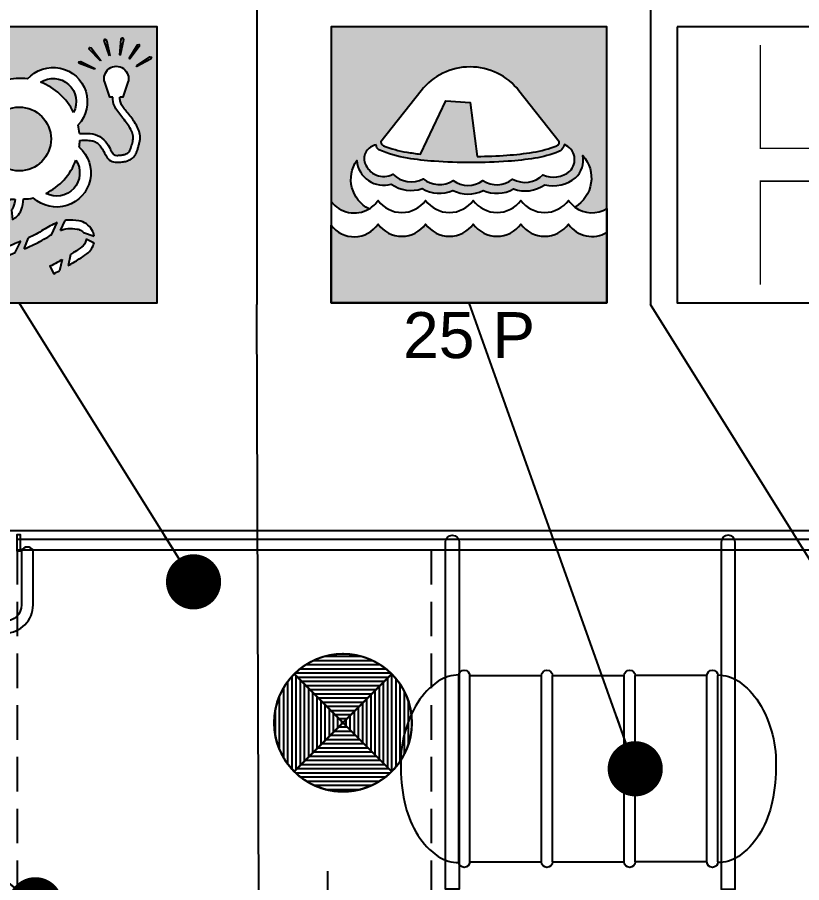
# Model space of a CAD drawing. Header units: millimetres. Extents: x 1084702 to 1166801, y 36632 to 124519.
# Drawn here: x 1106893 to 1109737, y 82080 to 85216 of the extents above; entities that cross this region are included whole.
import ezdxf
from ezdxf.enums import TextEntityAlignment as Align

# ---------------------------------------------------------------- set-up
doc = ezdxf.new("R2010")
doc.units = ezdxf.units.MM
doc.header["$LTSCALE"] = 250
for name, pattern in [('CENTER', [3, 2.5, -0.25, 0, -0.25]), ('DASHDOT', [1, 0.5, -0.25, 0, -0.25]), ('DASHED', [0.75, 0.5, -0.25]), ('DIVIDE2', [0.625, 0.25, -0.125, 0, -0.125, 0, -0.125]), ('SNT-025', [0.7400000000000001, 0.4, -0.17, 0, -0.17])]:
    doc.linetypes.add(name, pattern=pattern)
doc.layers.get('0').update_dxf_attribs({"color": 255})
for name, color, linetype in [('%posline', 240, 'Continuous'), ('%symbol', 1, 'Continuous'), ('SAFECO1', 10, 'Continuous'), ('SAFECO2', 50, 'Continuous'), ('SAFECO3', 80, 'Continuous'), ('SAFECO7', 255, 'Continuous'), ('SAFETX1', 1, 'Continuous')]:
    doc.layers.add(name, color=color, linetype=linetype)
doc.styles.add('ROMANS', font='ROMANS.shx', dxfattribs={"height": 100})
doc.styles.add('SYMBOL TXT', font='arial.ttf')
doc.dimstyles.new('dott', dxfattribs={"dimscale": 100, "dimtxt": 150, "dimasz": 0.01, "dimexe": 0.5, "dimexo": 1, "dimgap": 1, "dimtad": 1, "dimdsep": 46, "dimtxsty": 'ROMANS', "dimcen": 1.5, "dimclrd": 1, "dimclre": 1, "dimclrt": 2, "dimazin": 2, "dimtfac": 1, "dimtmove": 2, "dimatfit": 3, "dimldrblk": 'DOT', "dimfxl": 1, "dimtvp": 100, "dimtolj": 1, "dimarcsym": 0})
pattern_1 = [(90, (-22923.3923578828, -82019.80435100227), (-18.09580407102386, 1.108011832145033e-15), [])]

# ---------------------------------------------------------------- blocks, each defined once
blk = doc.blocks.new('A.4.4_SYMB')
at = {"layer": 'SAFECO3'}
h = blk.add_hatch(color=256, dxfattribs=at)
h.dxf.hatch_style = 1
h.paths.add_polyline_path([(217.1535329045146, 922.3563351190533, 0.4856391184950309), (-208.6025014691913, 922.3563352861238), (-383.9628844896943, 699.4646414632443, 0.3083309633934348), (-372.6683425786832, 682.8902558091359, 0.05332351059125384), (-270.2504898467741, 654.774361521384, 0.01203016007745327), (-212.0006164135048, 646.7250694530376), (-101.4829426965953, 878.8870311387145), (4.275515510315017, 871.0118414632307), (34.55210416234331, 636.4553189662402, 0.01365759103852149), (164.6523859008448, 641.6640244923765, 0.02351606221022859), (278.8015208671641, 654.7743615213549, 0.05332351059135495), (381.219373599306, 682.8902558091213, 0.3083309633935405), (392.513915510317, 699.4646414632443)], flags=0)
h.paths.add_polyline_path([(600, 1200), (-600, 1200), (-599.9999999999854, 441.4600735646236, 0.3865213479836421), (-435.3379238343186, 408.2988370838721, -0.4523296416126019), (-488.5432873309692, 618.3582461469341, 0.4766304103075636), (-338.5380405292817, 516.2182003757334, 0.2442520398915192), (-203.6659413605666, 496.7539290712011, 0.238337895362763), (-70.68176943746221, 488.6294806616497, 0.2342934871864617), (60.60650723527215, 488.2167309055367, 0.2365060776273107), (192.9069672442783, 495.0692925006151, 0.2469629155307122), (329.3181475929014, 513.6452858098346, 0.2407150366906285), (463.417382233376, 543.8674633711344, 0.2485274153389022), (495.560744463779, 639.7919049405609, -0.4679947547769157), (460.6228968712239, 416.1207217979536, 0.3065002059798737), (600, 409.9134910763969)])
h.paths.add_polyline_path([(-208.6025014691913, 922.3563352861238, -0.4856391184950311), (217.1535329045146, 922.3563351190533), (392.513915510317, 699.4646414632443, -0.3083309633935413), (381.219373599306, 682.8902558091213, -0.0533235105913545), (278.8015208671641, 654.7743615213549, -0.0235160622102292), (164.6523859008375, 641.6640244923765, -0.01365759103852127), (34.55210416234331, 636.4553189662402), (4.275515510315017, 871.0118414632307), (-101.4829426965953, 878.8870311387145), (-212.0006164135048, 646.7250694530376, -0.01203016007745345), (-270.2504898467741, 654.774361521384, -0.05332351059125347), (-372.6683425786832, 682.8902558091213, -0.3083309633934352), (-383.9628844896943, 699.4646414632443)], flags=16)
h.paths.add_polyline_path([(-404.6752846176169, 686.5292765837657, 0.2345079598458553), (-392.0561567032273, 665.5441368796455, 0.06362024545192434), (-267.6742851590752, 628.6376242004917, 0.0235160622105718), (-152.3539359755086, 615.3927700494678, 0.01683363857854353), (8.86659224806499, 609.9633753072267, 0.01683363857850876), (170.0871204713476, 615.3927700494678, 0.02351606221068714), (285.4074696554744, 628.6376242005499, 0.05332351059116564), (390.3972917887295, 657.4595791786123, 0.1311024334560607), (402.9918110166182, 666.7428321906482, 0.1217578753469569), (414.8842508444795, 687.6520363376039, -0.5421731784799034), (438.3559972442454, 571.9638279953069, -0.2807505889646819), (321.3733798460889, 556.0350329277717, -0.3364957145718503), (189.3071662063157, 537.9950229345413, -0.3256141515317072), (59.64737399506703, 531.353038330868, -0.3237138704318044), (-69.46387411720207, 531.7679640149145, -0.3276876172423013), (-199.5109666534263, 539.6262034031097, -0.3360648396740802), (-331.1323138970547, 559.255939598559, -0.455102183327103), (-453.2455761095334, 607.4228472457617, -0.461501838007238)], flags=16)
h.paths.add_polyline_path([(600, 306.6361494097073, -0.3991276971068422), (432.3022499999934, 342.2386054903618, -0.510688715493194), (225.2298000000083, 342.2386054903618, -0.5106887154931947), (18.15735000001587, 342.2386054903618, -0.5106887154931933), (-188.9150999999911, 342.2386054903618, -0.5106887154931946), (-395.987549999998, 342.2386054903618, -0.5182461743332112), (-599.9999999999854, 338.1827318979485), (-600, 0), (600, 0)])
at = {"layer": 'SAFECO7'}
for p, q in [((-600, 441.4600735646818), (-600, 338.1827318979776)), ((600, 409.9134910763969), (600, 306.6361494097073))]:
    blk.add_line(p, q, dxfattribs=at)
for points in [[(-600, 1200), (-599.9999999999854, 441.4600735646236, 0.3865213479836426), (-435.3379238343186, 408.2988370838721, -0.4523296416126034), (-488.5432873309692, 618.3582461469341, 0.4766304103075645), (-338.5380405292817, 516.2182003757334, 0.2442520398915191), (-203.6659413605666, 496.7539290712011, 0.2383378953627632), (-70.68176943746221, 488.6294806616497, 0.2342934871864615), (60.60650723527215, 488.2167309055367, 0.2365060776273107), (192.9069672442783, 495.0692925006151, 0.246962915530712), (329.3181475929014, 513.6452858098346, 0.2407150366906287), (463.417382233376, 543.8674633711344, 0.2485274153389023), (495.560744463779, 639.7919049405609, -0.4679947547769158), (460.6228968712239, 416.1207217979536, 0.3065002059798737), (600, 409.9134910763969), (600, 1200)], [(-404.6752846176169, 686.5292765837657, 0.4615018380071864), (-453.2455761095334, 607.4228472457762, 0.4551021833271374), (-331.1323138970547, 559.255939598559, 0.3360648396740807), (-199.5109666534263, 539.6262034031097, 0.3276876172423008), (-69.46387411720207, 531.7679640149145, 0.3237138704318046), (59.64737399506703, 531.353038330868, 0.325614151531707), (189.3071662063157, 537.9950229345413, 0.3364957145718505), (321.3733798460889, 556.0350329277717, 0.2807505889646821), (438.3559972442454, 571.9638279953069, 0.5421731784799014), (414.8842508444795, 687.6520363376039, -0.121757875346961), (402.9918110166182, 666.7428321906482, -0.1311024334561245), (390.3972917887222, 657.4595791786123, -0.05332351059128129), (285.4074696552343, 628.6376242005063, -0.02351606221052872), (170.087120471886, 615.3927700494678, -0.01683363857856485), (8.86659224806499, 609.9633753072267, -0.01683363857856497), (-152.3539359757124, 615.3927700494678, -0.0235160622105458), (-267.674285159148, 628.6376242005063, -0.06362024545188431), (-392.05615670322, 665.544136879631, -0.2345079598458951)], [(-599.9999999999854, 338.1827318979485, 0.5182461743332117), (-395.987549999998, 342.2386054903618, 0.5106887154931941), (-188.9150999999911, 342.2386054903618, 0.5106887154931941), (18.15735000001587, 342.2386054903618, 0.5106887154931941), (225.2298000000083, 342.2386054903618, 0.5106887154931941), (432.3022499999934, 342.2386054903618, 0.3991276971068421), (600, 306.6361494097073), (600, 0), (-600, 0)]]:
    blk.add_lwpolyline(points, format="xyb", close=True, dxfattribs=at)
at = {"layer": 'SAFECO7', "lineweight": -3}
blk.add_lwpolyline([(-600, 0), (600, 0), (600, 1200), (-600, 1200)], close=True, dxfattribs=at)
at = {"layer": 'SAFECO7'}
for points in [[(34.55210416231421, 636.4553189662402, 0.0136575910384106), (164.6523858997607, 641.6640244923183, 0.02351606221047851), (278.8015208673023, 654.7743615213694, 0.05332351059129167), (381.2193735993205, 682.8902558091359, 0.3083309633933568), (392.513915510317, 699.4646414632443), (217.1535334906075, 922.3563343740825, 0.4856391184950601), (-208.602500883113, 922.3563360310654), (-383.9628844896943, 699.4646414632443, 0.3083309633933596), (-372.6683425786905, 682.8902558091359, 0.05332351059129201), (-270.2504898467014, 654.7743615213694, 0.01203016007743873), (-212.0006164135048, 646.7250694530376), (-101.4829426965953, 878.8870311387145), (4.275515510315017, 871.0118414632307), (34.57692336925538, 636.263041463244)], [(-435.3379238343186, 408.2988370838721, 0.1097420450463684), (-395.987549999998, 445.515947157066, 0.5106887154931941), (-188.9151000000056, 445.515947157066, 0.5106887154931941), (18.15734999999404, 445.515947157066, 0.5106887154931941), (225.2298000000083, 445.515947157066, 0.5106887154931941), (432.3022499999934, 445.515947157066, 0.08253122212587778), (460.6228968712239, 416.1207217979536)]]:
    blk.add_lwpolyline(points, format="xyb", dxfattribs=at)
at = {"layer": 'SAFETX1', "style": 'SYMBOL TXT'}
blk.add_attdef('CAPACITY', text='', height=200, dxfattribs=at).set_placement((0, -140.7089127840009), align=Align.MIDDLE_CENTER)
blk = doc.blocks.new('S.4.13_SYMB')
at = {"layer": 'SAFECO3'}
h = blk.add_hatch(color=256, dxfattribs=at)
h.paths.add_polyline_path([(599.9999999999982, 1200.000000000004), (-600.0000000000018, 1200.000000000004), (-600.0000000000018, 3.637978807091713e-12), (599.9999999999982, 3.637978807091713e-12)])
h.paths.add_polyline_path([(326.2335495891293, 289.920650791657), (278.9385878727899, 306.2330994612021, 0.05321766405590142), (271.2592936106357, 312.8529048365635, 0.1057056787517306), (252.332068783353, 320.7320640499493, 0.06682487117820864), (211.2569799461198, 322.8034732367851, 0.08033469671284554), (179.7142512156115, 314.9710363474187), (199.3264959100325, 358.2058088439553, -0.07860663462985053), (259.0007602514088, 356.5973530369702, -0.1057062732578832), (292.0107677244796, 342.8556834098017, -0.1067381103742705), (316.3301361559479, 316.908421652759, -0.0946075587607466)], flags=16)
h.paths.add_polyline_path([(325.4975657899249, 261.1825975951106, -0.1847967952105411), (294.0536769475948, 213.1606678100907, -0.01417972624580113), (260.8791274194227, 190.5989619135908, -0.007680400334065991), (212.546668743269, 160.7314440623777), (223.288547550741, 210.0106715424954, 0.00292520856067321), (241.227744548667, 221.3335279775747, 0.01417973727781429), (272.6916888681426, 242.7318677399635, 0.1847968419457285), (289.8517119755033, 268.9391113636411, 0.05361578764034684), (290.7701051014428, 277.479068575678)], flags=16)
edge = h.paths.add_edge_path(flags=16)
edge.add_arc((26.20649224484987, 587.6203376378289), 136.1354359802691, 266.7446731304202, 284.9079062654595, ccw=False)
edge.add_arc((-148.1926921779177, 460.9213478792844), 166.9233001464295, 339.8465786708297, 356.8347669200938, ccw=False)
edge.add_arc((-54.57046230764536, 426.561461988782), 67.19505096752319, 312.66613718291904, 339.8465786693425, ccw=False)
edge.add_arc((-132.6174911605649, 511.2405794882106), 182.3553377561967, 304.6046717975944, 312.66613718364715, ccw=False)
edge.add_line((-29.05591442164041, 361.1457127154754), (-33.75430975944073, 403.9760209020788))
edge.add_arc((-54.57080073071666, 426.5616880610869), 30.71544655991127, 312.665778696023, 339.8465879574292)
edge.add_arc((-148.1920967150545, 460.9212139994088), 130.4426950153526, 339.8465879551443, 355.0338861748625)
edge.add_arc((-7.359930299109692, 657.5278382669567), 208.1830519580286, 262.1144242787741, 267.0044963245772, ccw=False)
edge.add_arc((-147.3941339190733, 549.7331404304023), 148.7029592308399, 137.0441948883061, 318.5585081103836, ccw=False)
edge.add_arc((-4.365574568510056e-11, 712.2939278020676), 263.4411167999895, 172.1629916156018, 193.439711383075, ccw=False)
edge.add_arc((-162.5607873716617, 859.6880617211464), 148.702959230845, 47.04419488828529, 228.5585081103706, ccw=False)
edge.add_arc((-5.456968210637569e-11, 712.2939278020567), 263.4411167999938, 82.16299161559817, 103.43971138305221, ccw=False)
edge.add_arc((147.3941339190933, 874.854715173733), 148.7029592308452, -42.955805111727386, 138.5585081104008, ccw=False)
edge.add_arc((-1.091393642127514e-11, 712.2939278020312), 263.4411168000032, 5.244829227658897, 13.439711383067504, ccw=False)
edge.add_spline(control_points=[(262.3381365969308, 736.3755412794308), (274.1938408747574, 736.4194834801347), (286.1829078587089, 737.0613442032954), (312.6711496424232, 736.2974443510648), (327.4171674221707, 734.34002340402), (354.5309104439784, 721.8044643071808), (366.5412442281431, 711.9424240035041), (383.6587358560701, 691.2673254963047), (389.5133664115474, 680.9497066690856), (398.4724156674038, 664.1177350820544), (401.7333565907593, 657.3300767908404), (407.6099505865259, 647.9296284717166), (410.0056970616988, 645.1803479104165), (415.8215794047119, 642.0813900379471), (419.8209793573242, 641.3118558547903), (429.3391469962353, 641.0411484941469), (434.8504697880908, 641.4832652830992), (445.5600626461655, 642.4845720426565), (450.7471574836218, 643.1564644446662), (462.7724227656126, 645.7717291788322), (468.9249994480397, 648.2096105079872), (477.8027325215062, 655.4949068928145), (481.0544091237953, 660.9447343616666), (486.4718460762142, 674.5695621445084), (488.5455039365534, 682.5759139340989), (492.841852814583, 698.0503605790182), (494.812560673292, 705.174558644012), (497.2552726932536, 727.9519219302638), (491.5115977261066, 744.0820393453942), (472.3337317214518, 776.6826206236619), (459.1649803032251, 792.5366583291361), (434.0538913491819, 823.7606089039364), (421.9213719103554, 839.3936979153405), (408.874268410842, 868.2732267038846), (407.6105564132213, 880.6144024394489), (407.6105564132213, 893.9438832258638)], knot_values=[0, 0, 0, 0, 0.2898991778546249, 0.2898991778546249, 0.6357567511265334, 0.6357567511265334, 0.9816143243984419, 0.9816143243984419, 1.274986291568746, 1.274986291568746, 1.44612559601979, 1.44612559601979, 1.571309555370625, 1.571309555370625, 1.696493514721461, 1.696493514721461, 1.821677474072296, 1.821677474072296, 1.946861433423132, 1.946861433423132, 2.138738180325207, 2.138738180325207, 2.330614927227283, 2.330614927227283, 2.522491674129358, 2.522491674129358, 2.714368421031434, 2.714368421031434, 3.178705892508669, 3.178705892508669, 3.643043363985905, 3.643043363985905, 4.10738083546314, 4.10738083546314, 4.416261075931803, 4.416261075931803, 4.416261075931803, 4.416261075931803], degree=3, periodic=0)
edge.add_line((407.6105564132213, 893.9438832258638), (393.5365191662841, 893.9438832258637))
edge.add_line((393.5365191662841, 893.9438832258638), (372.0118828237406, 958.7130393485141))
edge.add_arc((422.3794138896956, 975.4516052735235), 53.0760565123836, -18.38311764854558, 198.3831176485456, ccw=False)
edge.add_line((472.7469449556484, 958.7130393485095), (451.2223086131049, 893.9438832258593))
edge.add_line((451.2223086131035, 893.9438832258638), (437.6105564132213, 893.9438832258638))
edge.add_spline(control_points=[(437.6105564132213, 893.9438832258638), (437.6105564132213, 888.511007981946), (438.4432980817783, 883.3409828625918), (441.2647491606967, 867.3666868872424), (447.8689736874421, 856.0402532787884), (466.179736566728, 831.1567079075794), (477.9392212472139, 817.5512566574507), (500.8104505926149, 787.50837015051), (512.0692501850917, 771.0667249828875), (522.3121067252705, 743.7912784277032), (524.6195254278337, 734.8914012943751), (526.3277526044167, 716.0459462834297), (525.3131757829233, 705.7880067521219), (522.3081663014073, 691.9892066079374), (520.9300949515655, 687.0775583661634), (518.3348567393823, 677.7296782846133), (517.0754775983933, 672.9602443077492), (513.5994723405074, 661.6303008810391), (511.3439750588641, 655.1243318336237), (504.6410857658248, 642.038744003472), (500.0543660784006, 635.1809117132252), (486.2800997014692, 623.4340076383269), (479.1384725514781, 620.0873134600733), (465.2919672392727, 615.3700100502065), (458.5147275110339, 614.0512071980665), (445.6156128094208, 612.2541839126825), (439.8795198549615, 611.7185398507027), (426.607701292769, 610.9900617103158), (419.035577377681, 610.8114302159847), (406.915961013894, 613.6640245857598), (403.145701671694, 614.8954763124239), (395.2386748729896, 619.007801802396), (391.401394401988, 621.9274091597508), (384.3572526107, 628.8332954899997), (381.4748451093601, 633.0975271255775), (375.2722199606851, 643.1591319983745), (372.2827006268981, 649.3616135031953), (367.0010747526594, 659.4698705478404), (364.3164210310915, 664.3735484936369), (357.3476229314165, 675.9171577757406), (353.0299960433967, 681.7890961611593), (343.7074770666131, 691.079956008809), (339.2389800696092, 694.6448380739785), (330.0320640687769, 700.3093271150901), (325.6859869541931, 702.2433973879852), (313.7222680555988, 705.6241835598667), (305.532749391763, 706.5415734339949), (286.2493063748479, 706.985333251705), (275.210198889974, 706.436920538672), (263.3756208800023, 706.4198877188355)], knot_values=[0.004322504513954328, 0.004322504513954328, 0.004322504513954328, 0.004322504513954328, 0.2035972795280072, 0.2035972795280072, 0.601566104659768, 0.601566104659768, 1.011321686876684, 1.011321686876684, 1.421077269093599, 1.421077269093599, 1.601327541891788, 1.601327541891788, 1.781577814689977, 1.781577814689977, 1.897134348226693, 1.897134348226693, 2.012690881763409, 2.012690881763409, 2.144826350152287, 2.144826350152287, 2.276961818541165, 2.276961818541165, 2.409097286930042, 2.409097286930042, 2.537552481267953, 2.537552481267953, 2.666007675605863, 2.666007675605863, 2.794462869943774, 2.794462869943774, 2.847547906703272, 2.847547906703272, 2.90063294346277, 2.90063294346277, 2.978684350630284, 2.978684350630284, 3.127267557861968, 3.127267557861968, 3.275850765093652, 3.275850765093652, 3.519729953765107, 3.519729953765107, 3.702682789666746, 3.702682789666746, 3.885635625568386, 3.885635625568386, 4.141333496033269, 4.141333496033269, 4.416261075931803, 4.416261075931803, 4.416261075931803, 4.416261075931803], degree=3, periodic=0)
edge.add_arc((-3.637978807091713e-12, 712.2939278020822), 263.4411167999934, 352.16299161560573, 358.72234978488945, ccw=False)
edge.add_arc((162.5607873716745, 564.8997938829743), 148.7029592308425, -132.95580511172068, 48.55850811039738, ccw=False)
h.paths.add_polyline_path([(115.8426095953673, 475.6893804599567, 0.191798508828102), (246.7839356643417, 620.1043887054657, -0.773469822253006)], flags=0)
h.paths.add_polyline_path([(187.5063337264928, 188.2867009662477), (174.843631001866, 139.1785321754505, -0.004747454972948696), (150.7506437272441, 126.3137455376454), (133.7661647344485, 158.5989291466867, 0.006440231071731391), (165.5640220637633, 175.7128708344317, 0.006866740567566072)], flags=16)
h.paths.add_polyline_path([(165.3835639059525, 348.5183432621889), (140.7611353520024, 295.8477609335569, 0.01170858819187295), (124.1271397644214, 286.0471922000361, -0.03296047648606444), (55.37887864825461, 249.3819774478798, -0.004508516996641219), (21.40777337786676, 234.4131777749608), (40.36889312144012, 282.6308982496739, 0.03296046931190735), (104.8779459558282, 317.0352372778798, -0.03805167677938893)], flags=16)
h.paths.add_polyline_path([(6.999789184445035, 267.9273596954336), (-17.61626098068882, 218.1069307976395, -0.006874578776694022), (-98.10413565710951, 186.6484916782028, -0.02742637759702102), (-151.465773941165, 169.9074625996909), (-128.986724821867, 214.4405274770725, 0.01011272687701149), (-110.9155625672902, 220.804863565827, 0.007285479482470723), (-26.63457969615774, 253.8256911785211, 0.004509259771976234)], flags=16)
h.paths.add_polyline_path([(-138.6411167999941, 712.2939278020676, -1), (138.641116800005, 712.2939278020676, -1)], flags=0)
h.paths.add_polyline_path([(-64.78885050494318, 341.6714834329941, -0.03967382637505663), (-113.6989228829261, 324.4910171036427, -0.08328507398304229), (-189.7163974133546, 317.4538504182892, 0.04999177299678026), (-215.5146815416538, 316.7823322709046), (-187.0238154346607, 353.8343452237204, 0.08328493873280951), (-123.0243055573119, 359.7589577599501, 0.05123767669790476), (-67.42957405489324, 380.7409640523292)], flags=16)
h.paths.add_polyline_path([(236.6045473421091, 828.1365373974149, 0.1917985088281078), (92.18953909660013, 959.0778634664057, -0.7734698222531401)], flags=0)
h.paths.add_polyline_path([(-92.18953909659649, 465.509992137715, -0.7734698222526716), (-236.6045473421236, 596.4513182066548, 0.1917985088280785)], flags=0)
h.paths.add_polyline_path([(-169.7854743754669, 202.9887372405246), (-193.6924347811309, 161.0474564679644, -0.03655979396912477), (-266.9529213663754, 154.3499768388065, -0.1060523418080507), (-322.4495312330582, 165.20937519996, -0.1596342195230517), (-355.7199772972635, 194.4574114984534, -0.1340575055701224), (-364.1619604494499, 225.3779807570136), (-317.3334341287646, 204.5760905788084, 0.07931491629249794), (-308.0908063424031, 198.7446912044907, 0.1060522887838105), (-267.6124151095664, 190.8240151126702, 0.04276201737107163), (-188.2642833324444, 199.0701377988044, 0.009970508076616376)], flags=16)
h.paths.add_polyline_path([(511.4219228389175, 1027.996643025926), (510.2884590462181, 1029.875708836571), (567.8461750867627, 1069.581734861746), (575.0629052585191, 1067.518069593865), (571.8746636875567, 1059.902035192707)], flags=16)
h.paths.add_polyline_path([(327.375241353524, 1016.246095951694), (261.8362193133707, 1040.620175801731), (259.3873285622667, 1047.71544484518), (267.4547189498389, 1049.472168115582), (328.264353830722, 1018.252363005962)], flags=16)
h.paths.add_polyline_path([(480.8728406096398, 1060.704572511811), (479.0514460214017, 1061.928561990546), (514.4359605735935, 1122.239384472257), (521.8486819535374, 1123.418990530776), (522.1778290107886, 1115.169110135936)], flags=16)
h.paths.add_polyline_path([(-284.4861547055425, 330.5525922720917, 0.04165317858316908), (-320.7948371446182, 304.002742198023, 0.07423859364177925), (-347.5480333942269, 272.748291518441), (-323.0433434279566, 241.4789893858433, -0.1073953580360781), (-296.8879629021285, 276.4482187225294, -0.02800459779065369), (-276.1786853633075, 292.4757315589195), (-245.2328278576515, 347.7832032144761, 0.06734363288565945)], flags=16)
h.paths.add_polyline_path([(353.5168892581987, 1052.574468098701), (304.4192944861843, 1102.362874039438), (305.1984359985854, 1109.828317577067), (313.2523980628084, 1108.01102305431), (355.1705839148908, 1054.017008383238)], flags=16)
h.paths.add_polyline_path([(439.3630011939586, 1077.4374236732), (437.1949767894821, 1077.776980254206), (443.7757829072707, 1147.391290344549), (449.9954669550552, 1151.593127925389), (453.7803256081588, 1144.255300638619)], flags=16)
h.paths.add_polyline_path([(392.5623018088063, 1074.45121686938), (369.1062589156772, 1140.324377035799), (372.9674337065571, 1146.761087216018), (379.4987803895838, 1141.710307591002), (394.670702021087, 1075.059720801106)], flags=16)
h.paths.add_polyline_path([(-115.8426095953764, 948.8984751441931, 0.1917985088280725), (-246.7839356643599, 804.4834668987096, -0.7734698222527726)], flags=0)
at = {"layer": 'SAFECO7'}
for p, q in [((-67.42957405489324, 380.7409640523292), (-64.78885050494318, 341.6714834329941)), ((-33.75430975944073, 403.9760209020787), (-29.05591442164041, 361.1457127154754)), ((-245.2284798715136, 347.7909740807409), (-276.1786853633039, 292.4757315589268)), ((-187.0238154346607, 353.8343452237204), (-215.5146815416538, 316.7823322709046)), ((140.7611353520024, 295.8477609335569), (165.3835639059525, 348.5183432621889)), ((179.7142512156115, 314.9710363474187), (199.2871182036015, 358.1190015352804)), ((278.9385878727899, 306.2330994612021), (326.2335495891293, 289.920650791657)), ((-347.5480333942269, 272.748291518441), (-323.0433434279566, 241.4789893858433)), ((-17.61626098067973, 218.1069307976613), (6.999789184445035, 267.9273596954336)), ((21.40777337786676, 234.4131777749608), (40.36889312144012, 282.6308982496739)), ((290.7701051014428, 277.479068575678), (325.4975657899249, 261.1825975951106)), ((-364.1619604494499, 225.3779807570136), (-317.3334341287646, 204.5760905788084)), ((-193.6924347811309, 161.0474564679644), (-169.7854743754669, 202.9887372405246)), ((-151.465773941165, 169.9074625996909), (-128.986724821867, 214.4405274770725)), ((187.5063337264928, 188.2867009662477), (174.8436310018642, 139.1785321754469)), ((223.288547550741, 210.0106715424954), (212.546668743269, 160.7314440623777))]:
    blk.add_line(p, q, dxfattribs=at)
for points in [[(-600.0000000000018, 3.637978807091713e-12), (599.9999999999982, 3.637978807091713e-12), (599.9999999999982, 1200.000000000004), (-600.0000000000018, 1200.000000000004), (-600.0000000000018, 3.637978807091713e-12)], [(392.5623018088063, 1074.45121686938), (369.1062589156772, 1140.324377035799), (372.9674337065571, 1146.761087216018), (379.4987803895838, 1141.710307591002), (394.670702021087, 1075.059720801106)], [(437.1949767894821, 1077.776980254206), (443.7757829072707, 1147.391290344549), (449.9954669550552, 1151.593127925389), (453.7803256081588, 1144.255300638619), (439.3630011939586, 1077.4374236732)], [(353.5168892581987, 1052.574468098701), (304.4192944861843, 1102.362874039438), (305.1984359985854, 1109.828317577067), (313.2523980628084, 1108.01102305431), (355.1705839148908, 1054.017008383238)], [(479.0514460214017, 1061.928561990546), (514.4359605735935, 1122.239384472257), (521.8486819535374, 1123.418990530776), (522.1778290107886, 1115.169110135936), (480.8728406096398, 1060.704572511811)], [(510.2884590462181, 1029.875708836571), (567.8461750867627, 1069.581734861746), (575.0629052585191, 1067.518069593865), (571.8746636875567, 1059.902035192707), (511.4219228389175, 1027.996643025926)], [(327.375241353524, 1016.246095951694), (261.8362193133707, 1040.620175801731), (259.3873285622667, 1047.71544484518), (267.4547189498389, 1049.472168115582), (328.264353830722, 1018.252363005962)]]:
    blk.add_lwpolyline(points, close=True, dxfattribs=at)
for points in [[(35.92164153986778, 973.2744973660047, -1.013302967946072), (256.2267874542504, 773.5234583547899, -0.7734698222528226)], [(407.6105564132213, 893.9438832258638), (393.5365191662841, 893.9438832258638), (372.0118828237446, 958.7130393485022, -1.386103725155707), (472.7469449556429, 958.7130393485022), (451.2223086131035, 893.9438832258638), (437.6105564132213, 893.9438832258638)], [(-260.9805695639316, 748.2155693419227, -1.013302967946072), (-61.22953055270955, 968.520715256298, -0.7734698222528226)], [(-246.7839356643399, 804.4834668986769, -0.7734698222528921), (-115.8426095953491, 948.898475144164)], [(-115.842609595371, 948.8984751441931, 0.1917985088280805), (-246.7839356643617, 804.483466898706, -0.06633320487620341)], [(35.92164153984595, 973.2744973659755, 0.09310483964098976), (-61.2295305527241, 968.5207152563125, -0.06633320487620341)], [(92.18953909662196, 959.0778634664202, -0.7734698222528921), (236.6045473421091, 828.1365373974295)], [(236.6045473421091, 828.1365373974149, 0.1917985088281082), (92.18953909660013, 959.0778634664057, -0.06633320487620341)], [(262.3381365969381, 736.3755412794017, 0.03577216574311951), (256.2267874542358, 773.5234583547754)], [(-260.9805695639607, 748.2155693419518, 0.09310483964108467), (-256.2267874542686, 651.0643972492871, -0.06633320487620341)], [(260.9805695639207, 676.3722862622271, 0.02862841652609098), (263.3756208800023, 706.4198877188355, 0.02862841652609098)], [(-35.92164153985686, 451.3133582381306, -1.013302967946072), (-256.2267874542249, 651.0643972493453, -0.7734698222528226)], [(260.9805695639425, 676.372286262198, -1.013302967946072), (61.22953055272774, 456.0671403478227, -0.7734698222528226)], [(115.8426095953673, 475.6893804599567, 0.1917985088281068), (246.7839356643435, 620.104388705473, -0.06633320487620341)], [(246.7839356643581, 620.1043887054439, -0.7734698222528921), (115.8426095953673, 475.6893804599567)], [(-92.18953909659649, 465.509992137715, -0.7734698222528921), (-236.6045473420982, 596.4513182067058)], [(-236.60454734212, 596.4513182066476, 0.191798508828068), (-92.18953909661104, 465.5099921377005, -0.06633320487620341)], [(-29.05591442164041, 361.1457127154754, 0.03518887311760732), (-9.030907294685676, 377.1517078524957, 0.119156000000016), (8.510339648199079, 403.4100624817256, 0.0742615673021353), (18.47595866877055, 451.7045720482456)], [(18.47595857865781, 451.7045704186639, 0.07941839761156856), (61.22953055272774, 456.0671403478227, -0.06633320487620341)], [(-35.92164153984231, 451.3133582381306, 0.02134020305303098), (-18.23907444899123, 449.6292395580567, -0.06633320487620341)], [(-18.23907444899123, 449.6292395580567, -0.06636469314859592), (-25.73603154876946, 415.9789311595414, -0.1191559999999956), (-33.75430975944073, 403.9760209020787)], [(-67.42957405489324, 380.7409640523292, -0.05123899999998989), (-123.0257892552781, 359.7585654569157, -0.08328295009247424), (-187.0238154346607, 353.8343452237204)], [(-245.2284798715136, 347.7909740807409, 0.01123304573255069), (-252.3399177772753, 345.5657229036187, 0.05565801603090632), (-284.487448345486, 330.5518024742378, 0.0416519999999945), (-320.7950206592377, 304.0025829766564, 0.0742381552233597), (-347.5480333942269, 272.748291518441)], [(-215.5146815416538, 316.7823322709046, -0.04999176500972584), (-189.7164015252292, 317.4538507226134, 0.0832829640377907), (-113.7007966751426, 324.4905216583174, 0.03967530969970703), (-64.78885050494318, 341.6714834329941, 0.03967530969970703)], [(165.3835639059525, 348.5183432621889, 0.03805200000000447), (104.877453814659, 317.0349315685926, -0.03296020811568311), (40.36889312144012, 282.6308982496739)], [(326.2335495891293, 289.920650791657, 0.09460755876074657), (316.3301361559479, 316.908421652759, 0.1067381103742705), (292.0107677244796, 342.8556834098017, 0.1057051043769458), (259.0011489726076, 356.5972807582039, 0.06682498496962408), (208.2304593090357, 359.1577105806828, 0.01628260184176067), (199.2871182036015, 358.1190015352804, 0.01628260184176067)], [(179.7142512156115, 314.9710363474187, -0.08033472393933383), (211.2569909230351, 322.8034741506744, -0.06682518555727741), (252.33226983647, 320.732026666421, -0.1057046243672354), (271.2592936106357, 312.8529048365635, -0.05321766405590142), (278.9385878727899, 306.2330994612021)], [(-323.0433434279566, 241.4789893858433, -0.107394898923569), (-296.8881039093558, 276.4480963816495, -0.04165200000000285), (-265.4781521998393, 299.4160182374217)], [(6.999789184445035, 267.9273596954336, -0.004508519485416531), (-26.62903728126003, 253.8279563707074, -0.007285961494445033), (-110.9155638238826, 220.8048630945013, -0.01011272616862496), (-128.986724821867, 214.4405274770725, -0.01011272616862496)], [(21.40777337786676, 234.4131777749608, 0.004508516635664939), (55.37887593926098, 249.3819762249223, 0.03296047657521712), (124.1271374186526, 286.047190742891, -0.01170858986661066), (140.7611353520024, 295.8477609335569)], [(290.7701051014428, 277.479068575678, -0.05361578764034678), (289.8517119755033, 268.9391113636411, -0.1847967514362864), (272.691701305017, 242.7318767242577, -0.01417902145520617), (241.2293758287033, 221.3345710070171, -0.002925475551828632), (223.288547550741, 210.0106715424954)], [(212.546668743269, 160.7314440623777, 0.007680671621279161), (260.8808182128541, 190.6000429933665, 0.01417901808932192), (294.0536795704447, 213.1606697048155, 0.1847967847936643), (325.4975657899249, 261.1825975951106)], [(-364.1619604494499, 225.3779807570136, 0.1340564123611986), (-355.7201101203409, 194.4576366142464, 0.1596360000000303), (-322.4493173121828, 165.2092836065312, 0.1060518793659879), (-266.9529352421105, 154.3499765879133, 0.03655980086602024), (-193.6924347811309, 161.0474564679644)], [(-169.7854743754669, 202.9887372405246, -0.009970508076616376), (-188.2642833324444, 199.0701377988044, -0.04276202564615088), (-267.6124305447684, 190.824014833579, -0.1060519131789366), (-308.0906862446882, 198.744639782748, -0.07931586445482654), (-317.3334341287646, 204.5760905788084, -0.07931586445482654)], [(-151.465773941165, 169.9074625996909, 0.02742637548696152), (-98.10413968574176, 186.6484901671392, 0.006874579118978733), (-17.61626098067973, 218.1069307976468)], [(187.5063337264928, 188.2867009662477, -0.006866754635621989), (165.5639767605007, 175.712845693899, -0.006440221831339055), (133.7661647344485, 158.5989291466867), (150.7506437272441, 126.3137455376454, 0.004747454972947016), (174.8436310018569, 139.1785321754469)]]:
    blk.add_lwpolyline(points, format="xyb", dxfattribs=at)
blk.add_circle((5.456968210637569e-12, 712.2939278020676), 138.6411167999999, dxfattribs=at)
for points, knots in [([(262.3381365969308, 736.3755412794308), (274.1938408747574, 736.4194834801347), (286.1829078587089, 737.0613442032954), (312.6711496424232, 736.2974443510648), (327.4171674221707, 734.34002340402), (354.5309104439784, 721.8044643071808), (366.5412442281431, 711.9424240035041), (383.6587358560701, 691.2673254963047), (389.5133664115474, 680.9497066690856), (398.4724156674038, 664.1177350820544), (401.7333565907593, 657.3300767908404), (407.6099505865259, 647.9296284717166), (410.0056970616988, 645.1803479104165), (415.8215794047119, 642.0813900379471), (419.8209793573242, 641.3118558547903), (429.3391469962353, 641.0411484941469), (434.8504697880908, 641.4832652830992), (445.5600626461655, 642.4845720426565), (450.7471574836218, 643.1564644446662), (462.7724227656126, 645.7717291788322), (468.9249994480397, 648.2096105079872), (477.8027325215062, 655.4949068928145), (481.0544091237953, 660.9447343616666), (486.4718460762142, 674.5695621445084), (488.5455039365534, 682.5759139340989), (492.841852814583, 698.0503605790182), (494.812560673292, 705.174558644012), (497.2552726932536, 727.9519219302638), (491.5115977261066, 744.0820393453942), (472.3337317214518, 776.6826206236619), (459.1649803032251, 792.5366583291361), (434.0538913491819, 823.7606089039364), (421.9213719103554, 839.3936979153405), (408.874268410842, 868.2732267038846), (407.6105564132213, 880.6144024394489), (407.6105564132213, 893.9438832258638)], [0, 0, 0, 0, 0.2898991778546249, 0.2898991778546249, 0.6357567511265334, 0.6357567511265334, 0.9816143243984419, 0.9816143243984419, 1.274986291568746, 1.274986291568746, 1.44612559601979, 1.44612559601979, 1.571309555370625, 1.571309555370625, 1.696493514721461, 1.696493514721461, 1.821677474072296, 1.821677474072296, 1.946861433423132, 1.946861433423132, 2.138738180325207, 2.138738180325207, 2.330614927227283, 2.330614927227283, 2.522491674129358, 2.522491674129358, 2.714368421031434, 2.714368421031434, 3.178705892508669, 3.178705892508669, 3.643043363985905, 3.643043363985905, 4.10738083546314, 4.10738083546314, 4.416261075931803, 4.416261075931803, 4.416261075931803, 4.416261075931803]), ([(262.8168302300746, 706.4194834801347), (274.8628186671176, 706.4194834801347), (286.092222372512, 706.988948143935), (305.532749391763, 706.5415734339949), (313.7222680555988, 705.6241835598667), (325.6859869541931, 702.2433973879852), (330.0320640687769, 700.3093271150901), (339.2389800696092, 694.6448380739785), (343.7074770666131, 691.079956008809), (353.0299960433967, 681.7890961611593), (357.3476229314165, 675.9171577757406), (364.3164210310915, 664.3735484936369), (367.0010747526594, 659.4698705478404), (372.2827006268981, 649.3616135031953), (375.2722199606851, 643.1591319983745), (381.4748451093601, 633.0975271255775), (384.3572526107, 628.8332954899997), (391.401394401988, 621.9274091597508), (395.2386748729896, 619.007801802396), (403.145701671694, 614.8954763124239), (406.915961013894, 613.6640245857598), (419.035577377681, 610.8114302159847), (426.607701292769, 610.9900617103158), (439.8795198549615, 611.7185398507027), (445.6156128094208, 612.2541839126825), (458.5147275110339, 614.0512071980665), (465.2919672392727, 615.3700100502065), (479.1384725514781, 620.0873134600733), (486.2800997014692, 623.4340076383269), (500.0543660784006, 635.1809117132252), (504.6410857658248, 642.038744003472), (511.3439750588641, 655.1243318336237), (513.5994723405074, 661.6303008810391), (517.0754775983933, 672.9602443077492), (518.3348567393823, 677.7296782846133), (520.9300949515655, 687.0775583661634), (522.3081663014073, 691.9892066079374), (525.3131757829233, 705.7880067521219), (526.3277526044167, 716.0459462834297), (524.6195254278337, 734.8914012943751), (522.3121067252705, 743.7912784277032), (512.0692501850917, 771.0667249828875), (500.8104505926149, 787.50837015051), (477.9392212472139, 817.5512566574507), (466.179736566728, 831.1567079075794), (447.8689736874421, 856.0402532787884), (441.2647491606967, 867.3666868872424), (438.4432980817783, 883.3409828625918), (437.6105564132213, 888.511007981946), (437.6105564132213, 893.9438832258638)], [0, 0, 0, 0, 0.279250084412488, 0.279250084412488, 0.5349479548773713, 0.5349479548773713, 0.7179007907790107, 0.7179007907790107, 0.9008536266806502, 0.9008536266806502, 1.144732815352105, 1.144732815352105, 1.293316022583789, 1.293316022583789, 1.441899229815473, 1.441899229815473, 1.519950636982987, 1.519950636982987, 1.573035673742485, 1.573035673742485, 1.626120710501983, 1.626120710501983, 1.754575904839893, 1.754575904839893, 1.883031099177804, 1.883031099177804, 2.011486293515715, 2.011486293515715, 2.143621761904592, 2.143621761904592, 2.27575723029347, 2.27575723029347, 2.407892698682348, 2.407892698682348, 2.523449232219064, 2.523449232219064, 2.63900576575578, 2.63900576575578, 2.819256038553969, 2.819256038553969, 2.999506311352158, 2.999506311352158, 3.409261893569073, 3.409261893569073, 3.819017475785989, 3.819017475785989, 4.21698630091775, 4.21698630091775, 4.416261075931803, 4.416261075931803, 4.416261075931803, 4.416261075931803])]:
    blk.add_open_spline(points, degree=3, knots=knots, dxfattribs=at)
blk = doc.blocks.new('S.2.34_SYMB')
at = {"layer": 'SAFECO1'}
h = blk.add_hatch(color=256, dxfattribs=at)
h.dxf.hatch_style = 1
edge = h.paths.add_edge_path()
edge.add_arc((44.99084139238403, 1030.491336997569), 91.2145183361556, 38.48694710667791, 90)
edge.add_line((44.99084139238403, 1121.70585533377), (0, 1121.70585533377))
edge.add_line((-7.275957614183426e-12, 1121.70585533377), (-7.275957614183426e-12, 78.29414466628805))
edge.add_line((-7.275957614183426e-12, 78.29414466625894), (44.99084139237675, 78.29414466625894))
edge.add_arc((44.99084139232582, 169.5086630023725), 91.2145183361326, 270.0000000000343, 321.513052874314)
edge.add_arc((-586.5238555528194, 600.0000000007713), 855.2814173890476, 325.2703962647112, 394.7296037343706)
at = {"layer": 'SAFECO7'}
blk.add_lwpolyline([(-600.0000000000073, 1200.000000000015), (-600.0000000000073, 1.455191522836685e-11), (599.9999999999927, 1.455191522836685e-11), (599.9999999999927, 1200.000000000015)], close=True, dxfattribs=at)
at = {"layer": 'SAFECO7', "const_width": 5.999999999999997}
for points in [[(-237.1390251517005, 1121.70585533377), (-237.1390251517005, 671.1417075455538), (-7.275957614183426e-12, 671.1417075455538)], [(-7.275957614183426e-12, 528.8582924544753), (-237.1390251517005, 528.8582924544753), (-237.1390251517005, 78.29414466625894)]]:
    blk.add_lwpolyline(points, dxfattribs=at)
blk.add_lwpolyline([(116.3890015441139, 1087.257445568161, 0.2286313302552049), (44.99084139238403, 1121.70585533377), (-7.275957614183426e-12, 1121.70585533377), (-7.275957614183426e-12, 78.29414466625894), (44.99084139238403, 78.29414466625894, 0.2286313301678176), (116.3890015252036, 112.7425544082071, 0.3127064792690066), (116.3890015330035, 1087.257445582087)], format="xyb", dxfattribs=at)
blk = doc.blocks.new('S.4.22B_SYMB')
at = {"layer": 'SAFECO2'}
h = blk.add_hatch(dxfattribs=at)
h.set_pattern_fill('_USER', color=256, scale=18.09580407102386, style=0, pattern_type=0)
h.set_pattern_definition([(0, (-22923.3923578828, -82019.80435100227), (0, 18.09580407102386), [])])
h.paths.add_polyline_path([(212.044633214864, 212.04972986957, 0.4142135623731021), (-212.0497298695918, 212.0497298695773), (-0.002548327363911085, 0.00254832734935917)])
h.paths.add_polyline_path([(212.044633214864, -212.044633214864), (-0.002548327363911085, 0.00254832734935917), (-212.0497298695846, -212.0446332148786, 0.414213562373095)])
at = {"layer": 'SAFECO7'}
h = blk.add_hatch(dxfattribs=at)
h.set_pattern_fill('_USER', color=256, scale=18.09580407102386, angle=90, style=0, pattern_type=0)
h.set_pattern_definition(pattern_1)
edge = h.paths.add_edge_path()
edge.add_line((-0.002548327363911085, 0.00254832734935917), (-212.0497298695918, 212.0497298695773))
edge.add_arc((-0.002548327363911085, 0.00254832734935917), 299.880000000004, 135, 225)
edge.add_line((-212.0497298695846, -212.0446332148786), (-0.002548327363911085, 0.00254832734935917))
h = blk.add_hatch(dxfattribs=at)
h.set_pattern_fill('_USER', color=256, scale=18.09580407102386, angle=90, style=0, pattern_type=0)
h.set_pattern_definition(pattern_1)
edge = h.paths.add_edge_path()
edge.add_line((-0.002548327363911085, 0.00254832734935917), (212.0446332148713, -212.0446332148786))
edge.add_arc((-0.002548327363911085, 0.002548327342083212), 299.880000000004, 314.9999999999999, 404.9999999999999)
edge.add_line((212.044633214864, 212.04972986957), (-0.002548327363911085, 0.00254832734935917))
for p, q in [((-0.002548327363911085, 0.00254832734935917), (-212.0497298695918, 212.0497298695773)), ((-299.8825483273686, 0.00254832734935917), (-299.8825483273686, 0.00254832734935917)), ((-0.002548327363911085, 0.00254832734935917), (-212.0497298695846, -212.0446332148786))]:
    blk.add_line(p, q, dxfattribs=at)
at = {"layer": 'SAFECO7', "const_width": 9.047902035511928}
blk.add_lwpolyline([(-299.8825483273686, 0.00254832734935917, 2.414242575808878), (-0.002548327363911085, 299.8825483273613, 0.4142132020989702)], format="xyb", close=True, dxfattribs=at)
for points in [[(212.044633214864, 212.04972986957), (-0.002548327363911085, 0.00254832734935917), (-212.0497298695846, -212.0446332148786)], [(212.0446332148713, -212.0446332148786), (-0.002548327363911085, 0.00254832734935917), (-212.0497298695918, 212.0497298695773)]]:
    blk.add_lwpolyline(points, dxfattribs=at)
at = {"layer": 'SAFECO7'}
blk.add_circle((-0.002548327363911085, 0.002548327342083212), 299.8800000000047, dxfattribs=at)
for centre, start, end in [((-0.002548327363911085, 0.00254832734935917), 134.9999999996684, 225.0000000003316), ((-0.002548327363911085, 0.002548327342083212), 314.9999999996684, 45.00000000033163)]:
    blk.add_arc(centre, 299.880000000004, start, end, dxfattribs=at)
blk = doc.blocks.new('_Dot')
at = {"color": 0, "linetype": 'ByBlock', "lineweight": -2}
blk.add_line((-0.5, 0), (-1, 0), dxfattribs=at)
at = {"color": 0, "linetype": 'ByBlock', "const_width": 0.5}
blk.add_lwpolyline([(-0.25, 0, 1), (0.25, 0, 1)], format="xyb", close=True, dxfattribs=at)
blk = doc.blocks.new('ggf')
at = {"color": 0, "linetype": 'ByBlock'}
for p, q in [((-768.0534625897053, 294.7432632441632), (-768.0534625897053, -380.2082573352527)), ((-728.0534625897053, 294.7432632441632), (-728.0534625897053, -380.2082573352527)), ((-728.0534625897053, 294.7432632441632), (-468.0534625897053, 294.7432632441632)), ((-468.0534625897053, 294.7432632441632), (-468.0534625897053, -380.2082573352527)), ((-428.0534625897053, 294.7432632441632), (-428.0534625897053, -380.2082573352527)), ((-428.0534625897053, 294.7432632441632), (-168.0534625897053, 294.7432632441632)), ((-168.0534625897053, 294.7432632441632), (-168.0534625897053, -380.2082573352527)), ((-128.0534625897053, 294.7432632441632), (-128.0534625897053, -380.2082573352527)), ((131.9465374102947, 294.7432632441632), (-128.0534625897053, 294.7432632441632)), ((131.9465374102947, 294.7432632441632), (131.9465374102947, -380.2082573352527)), ((171.9465374102947, 294.7432632441632), (171.9465374102947, -380.2085014758777)), ((-728.0534625897053, -380.2082573352527), (-468.0534625897053, -380.2082573352527)), ((-428.0534625897053, -380.2082573352527), (-168.0534625897053, -380.2082573352527)), ((131.9465374102947, -380.2082573352527), (-128.0534625897053, -380.2082573352527))]:
    blk.add_line(p, q, dxfattribs=at)
for points in [[(-767.6740007000699, -382.7324970455447, -0.1487687904757509), (-842.0391897515146, -360.1052693217789, -0.1070965457100735), (-916.1664247492372, -283.1488026489678, -0.07585218929534432), (-965.6202606248626, -166.7898243921518, -0.07695479044335994), (-977.6740007000699, -42.73249704554473, -0.0626983292902346), (-960.5562247413982, 93.23990282927116, -0.07585218929535226), (-916.1664247492372, 197.6838085578784, -0.1070965457100856), (-842.0391897515146, 274.6402752306894, -0.1487687904757739), (-767.6740007000699, 297.2675029544553, -0.1487687904757827)], [(171.5670755206593, -382.7324970455447, 0.1487687904757509), (245.932264572104, -360.1052693217789, 0.1070965457100735), (320.0594995698266, -283.1488026489678, 0.07585218929534432), (369.513335445452, -166.7898243921518, 0.07695479044335994), (381.5670755206593, -42.73249704554473, 0.0626983292902346), (364.4492995619876, 93.23990282927116, 0.07585218929535226), (320.0594995698266, 197.6838085578784, 0.1070965457100856), (245.932264572104, 274.6402752306894, 0.1487687904757739), (171.5670755206593, 297.2675029544553, 0.1487687904757827)]]:
    blk.add_lwpolyline(points, format="xyb", dxfattribs=at)
for centre, start, end in [((-748.0534625897053, 294.7432632441632), 0, 180), ((-448.0534625897053, 294.7432632441632), 0, 180), ((-148.0534625897053, 294.7432632441632), 0, 180), ((151.9465374102947, 294.7432632441632), 0, 180), ((-748.0534625897053, -380.2082573352527), 180, 0), ((-448.0534625897053, -380.2082573352527), 180, 0), ((-148.0534625897053, -380.2082573352527), 180, 0), ((151.9465374102947, -380.2082573352527), 180, 0)]:
    blk.add_arc(centre, 20, start, end, dxfattribs=at)
blk = doc.blocks.new('casing')
at = {"linetype": 'CENTER', "ltscale": 0.25}
for p, q in [((563.2976798181044, -426.1538058692895), (563.2976798181044, 215.0337973532369)), ((563.2976798181044, -482.2378396631102), (563.2976798181044, 160.6597255324014)), ((1059.878394064086, 137.8941116143324), (1059.878394064086, -290.709649039396)), ((212.8788207353355, -76.4321792842893), (933.9523958224308, -76.4321792842893)), ((771.5103626859491, -76.43217928428203), (384.6330708643363, -76.43217928428203)), ((1252.896704598636, -76.4321792842893), (830.3073253815965, -76.4321792842893)), ((1477.738393084539, -94.55705335968378), (1477.738393084539, -575.8673479131758)), ((1692.83052911573, -241.6119396250069), (-449.7803812978673, -1053.042669223229)), ((1720.779127692513, -323.0697386226457), (1250.672992180713, -323.0697386226457)), ((1868.259409381571, -320.7992324914303), (1868.259409381571, -806.3652242792232)), ((-142.6343713081878, -1284.85615975556), (-142.6343713081878, -493.2638118274408)), ((616.8374324640463, -1031.860444418882), (2077.72348920189, -473.510552503365)), ((2090.934857624859, -553.5676149884603), (1639.978220751756, -553.5676149884603)), ((1124.741767124491, -1179.544518768133), (565.0014499691315, -619.8042016127729)), ((629.6676819255663, -1180.037536595366), (1139.543696604072, -670.1615219168525)), ((-232.4495241590048, -697.9745151935058), (-52.81921845735633, -1172.294551147606)), ((-142.6343713081878, -1340.940193549381), (-142.6343713081878, -698.0426283538691)), ((1164.399167736396, -1219.201919380037), (709.801939778321, -764.6046914219696)), ((1024.679833423535, -785.0253850973895), (751.1162768893846, -1058.588941631533)), ((-493.0532303909567, -935.1345331705597), (228.0203446961386, -935.1345331705597))]:
    blk.add_line(p, q, dxfattribs=at)
at = {"linetype": 'Continuous'}
for p, q in [((779.4288578396518, 100.0000000000364), (787.7826858117915, 100.0000000000364)), ((563.2976798181044, 20.71782071571215), (935.7060239489947, 20.71782071571215)), ((563.2976798181044, -173.7890570653544), (935.846474095757, -173.7890570653544)), ((1327.341630993178, -276.3036830649289), (-191.1705812923028, -851.3812514325618)), ((1396.049513625941, -457.7292238912269), (-107.7543036237912, -1027.236558458106)), ((-167.3614859898225, -568.368160487873), (-167.3614859898225, -503.9021312923651)), ((-167.3614859898225, -503.9021312923651), (-142.6343713081878, -503.9021312923651)), ((-117.9072566265386, -503.9021312923651), (-142.6343713081878, -503.9021312923651)), ((-117.9072566265386, -568.368160487873), (-117.9072566265386, -503.9021312923651))]:
    blk.add_line(p, q, dxfattribs=at)
at = {"linetype": 'DASHDOT'}
for p, q in [((563.2976798181044, 70.71782071571215), (935.7060239489947, 70.71782071571215)), ((1309.633413819771, -229.5445230581463), (-208.8787984657101, -804.6220914257792)), ((563.2976798181044, -223.7890570653544), (935.846474095757, -223.7890570653544)), ((824.9168589175679, -794.8012223101905), (1699.735668008463, -460.4459279676157)), ((1413.757730799349, -504.4883838980095), (-90.04608645039843, -1073.995718464888)), ((1504.722412066039, -850.0426399161879), (1804.804417050589, -735.3514535117793)), ((929.9856079597084, -1069.706747854369), (1287.782685811675, -932.9568905845736))]:
    blk.add_line(p, q, dxfattribs=at)
for p, q in [((842.7674788703589, -841.5062045637096), (1717.586287961254, -507.1509102211203)), ((1230.642452436194, -553.5676149884603), (1151.36997283822, -553.5676149884603)), ((1364.67125380873, -850.0426399161879), (1786.953797097798, -688.6464712582747)), ((912.1349880069174, -1023.001765600849), (1287.78268581169, -879.4294106589805))]:
    blk.add_line(p, q)
for centre, radius in [((1059.878394064086, -76.43217928429658), 150), ((1477.738393084554, -323.0697386226529), 157.5), ((1868.259409381571, -553.5676149884675), 157.5)]:
    blk.add_circle(centre, radius)
at = {"linetype": 'Continuous'}
for centre in [(1059.878394064086, -76.43217928429658), (1477.738393084554, -323.0697386226529), (1868.259409381571, -553.5676149884675)]:
    blk.add_circle(centre, 97.15, dxfattribs=at)
at = {"linetype": 'CENTER', "ltscale": 0.25}
for centre in [(-142.6343713081733, -935.134533170567), (877.4512334386527, -932.2539850822941)]:
    blk.add_circle(centre, 329, dxfattribs=at)
for centre, radius, start, end in [((563.2976798181189, -76.43217928429658), 329, 147.5700535205401, 32.42994647945987), ((-142.6343713081733, -656.134533170567), 141.1831474251437, 7.63531928006751, 172.3646807199325)]:
    blk.add_arc(centre, radius, start, end, dxfattribs=at)
at = {"linetype": 'Continuous'}
for centre, radius, start, end in [((563.2976798181189, -76.43217928429658), 279, 140.7745542585191, 339.5769318671457), ((563.2976798181189, -76.43217928429658), 279, 20.37774048761115, 39.2254457414809), ((563.2976798181189, -76.43217928429658), 142.5, 42.9808895303855, 316.9053054208427), ((563.2976798181189, -76.43217928429658), 97.14999999999964, 90, 270), ((-142.6343713081733, -656.134533170567), 91.18314742514367, 350.5950811800716, 189.4049188199284), ((-142.6343713081733, -935.134533170567), 279, 40.76209046472426, 0.07163872249579732), ((877.4512334386527, -932.2539850822941), 279, 38.4713337907376, 97.83122921060634), ((877.4512334386527, -932.2539850822941), 279, 123.3633725264487, 0.5390896918105751), ((-142.6343713081733, -935.134533170567), 142.5, 62.83067660568629, 337.0228809072377), ((877.4512334386527, -932.2539850822941), 142.5, 63.89771970988789, 337.9359406491036), ((-142.6343713081733, -935.134533170567), 97, 110.742237619522, 290.742237619522), ((877.4512334386527, -932.2539850822941), 97.14999999999964, 110.9168301790209, 290.9168301790209)]:
    blk.add_arc(centre, radius, start, end, dxfattribs=at)
at = {"linetype": 'DIVIDE2'}
blk.add_arc((1137.782685811675, -757.5801810909179), 100, 36.53874402302738, 48.21285923175704, dxfattribs=at)
at = {"linetype": 'SNT-025'}
blk.add_arc((877.4512334386527, -932.2539850822941), 134.1499999999996, 110.9168301790209, 290.9168301790209, dxfattribs=at)
blk = doc.blocks.new('Adeck_B4_1')
for p, q in [((86929.59218604583, 43777.8522452404), (101130.5716965082, 43777.8522452404)), ((89129.59218604607, 43746.85478105205), (95978.4741213643, 43746.854781052)), ((89139.59218604607, 43746.85478105205), (95978.4741213643, 43746.854781052)), ((95943.62445892743, 43706.85478105197), (89129.59218604607, 43706.85478105205)), ((95943.62445892743, 43706.85478105197), (89185.6309656254, 43706.85478105204))]:
    blk.add_line(p, q)
at = {"linetype": 'DASHED'}
for p, q in [((89129.59218604583, 43706.85478105195), (89129.59218604583, 41994.91291553802)), ((90629.59218604583, 43706.85478105202), (90629.59218604583, 41994.91291553809))]:
    blk.add_line(p, q, dxfattribs=at)
blk.add_lwpolyline([(89129.59218604607, 43702.85224524038), (89129.59218604607, 43762.85224524038), (89139.59218604607, 43762.85224524038), (89139.59218604607, 43702.85224524038)], close=True)
for points in [[(90681.85299276654, 43735.42944235634, -0.9999999999999999), (90731.85299276654, 43735.42944235634), (90731.85299276654, 42477.80960532413), (90681.85299276654, 42477.80960532413)], [(91731.85299276654, 43735.42944235634, 0.9999999999999999), (91681.85299276654, 43735.42944235634), (91681.85299276654, 42477.80960532413), (91731.85299276654, 42477.80960532413)]]:
    blk.add_lwpolyline(points, format="xyb", close=True)
blk.add_lwpolyline([(87059.59218604607, 43406.65224524026), (89085.79218604602, 43406.65224524024, 0.4142135623731139), (89186.99218604597, 43507.85224524027), (89186.99218604597, 43704.35224524038, 0.6364102019000617), (89144.59218604607, 43704.35224524038), (89144.59218604607, 43507.85224524025, -0.414213562373095), (89085.79218604602, 43449.05224524024), (87059.59218604607, 43449.05224524025)], format="xyb")
blk.add_lwpolyline([(89129.59218604607, 43704.35224524038), (89144.59218604607, 43704.35224524038)])
at = {"xscale": -1, "rotation": 180}
blk.add_blockref('ggf', (91498.02511052485, 42871.40150566048), dxfattribs=at)
blk.add_blockref('casing', (89691.80950023397, 42327.89488515658))

msp = doc.modelspace()

# ---------------------------------------------------------------- linework, layer by layer
at = {"layer": '%posline', "linetype": 'ByBlock'}
for points in [[(1107760.796886934, 85836.33265202004), (1107760.796886934, 84175.11145505018)], [(1109188.597106598, 85836.33265202004), (1109188.597106599, 84175.11145505018)]]:
    msp.add_lwpolyline(points, dxfattribs=at)

# ---------------------------------------------------------------- block references
at = {"layer": '%symbol', "xscale": 0.8333333333329453, "yscale": 0.8333333333329453, "zscale": 0.8333333333329453}
for name, p in [('S.4.13_SYMB', (1106899.579744501, 84181.85417665588)), ('S.2.34_SYMB', (1109784.549274838, 84181.854176656)), ('S.4.22B_SYMB', (1108073.445287036, 82659.76235076645))]:
    msp.add_blockref(name, p, dxfattribs=at)
msp.add_blockref('A.4.4_SYMB', (1108530.571314697, 84181.85417665589), dxfattribs=at).add_auto_attribs({'CAPACITY': '25 P'})
msp.add_blockref('Adeck_B4_1', (1017763.01268182, 39578.95168849787))

# ---------------------------------------------------------------- leaders
at = {"layer": '%posline', "linetype": 'ByBlock'}
for points in [[(1106957.883080414, 82000.30043632956), (1104309.517412613, 84181.854176656)], [(1107175.076616434, 79593.1319202527), (1105452.361510099, 84181.85417665588)], [(1107531.637011461, 83170.56271670532), (1106899.579744501, 84181.85417665588)], [(1107773.94585615, 80186.37716923351), (1107760.796886934, 84175.11145505018)], [(1109132.984329755, 82493.08569120389), (1108530.571314697, 84181.85417665588)], [(1112049.61183406, 79590.56826083106), (1109188.597106599, 84175.11145505018)]]:
    msp.add_leader(points, dimstyle='dott', override={"dimasz": 2, "dimgap": 1, "dimtad": 0, "dimclrd": 256}, dxfattribs=at)

doc.saveas('drawing.dxf')
